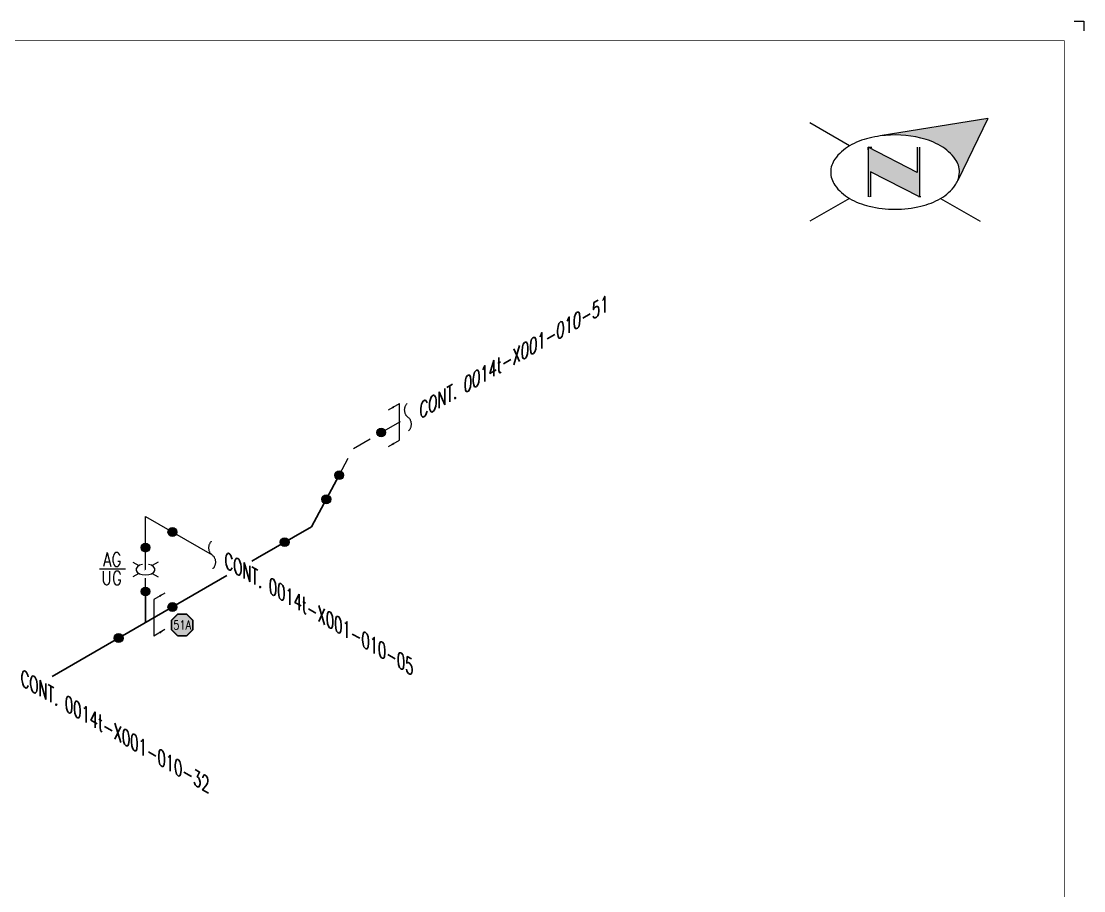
# Model space of a CAD drawing. Header units: inches. Extents: x 0 to 17.2, y 0 to 11.2.
# Drawn here: x 10.38 to 17.25, y 5.62 to 11.25 of the extents above; entities that cross this region are included whole.
import ezdxf
from ezdxf.enums import TextEntityAlignment as Align

# ---------------------------------------------------------------- set-up
doc = ezdxf.new("R2010")
doc.units = ezdxf.units.IN
doc.header["$MEASUREMENT"] = 0
doc.linetypes.add('HIDDEN2', pattern=[0.1875, 0.125, -0.0625])
for name, color, linetype in [('BORDER', 3, 'Continuous'), ('Continuation', 7, 'Continuous'), ('DL', 20, 'Continuous'), ('PART_PCML', 7, 'Continuous'), ('PIPE-ANNO', 150, 'HIDDEN2'), ('TEXT', 7, 'Continuous'), ('UNAS.PIPE', 251, 'Continuous'), ('WELD POINTS', 41, 'Continuous')]:
    doc.layers.add(name, color=color, linetype=linetype)
doc.layers.add('PIPE', color=7, linetype='Continuous', lineweight=30)
doc.styles.add('PART_Standard', font='romans', dxfattribs={"width": 0.8, "height": 0.09})
doc.styles.add('Richmond', font='arial.ttf')
doc.styles.add('SIMPLEX', font='ROMANS')
doc.dimstyles.new('Richmond', dxfattribs={"dimtxt": 0.18, "dimasz": 0.18, "dimexe": 0.18, "dimexo": 0.0625, "dimgap": 0.09, "dimtad": 0, "dimtih": 1, "dimtoh": 1, "dimdec": 4, "dimzin": 0, "dimdsep": 46, "dimtxsty": 'Richmond', "dimcen": 0.09, "dimadec": 0, "dimazin": 0, "dimtfac": 1, "dimtdec": 4, "dimtofl": 0, "dimtmove": 0, "dimatfit": 3, "dimfxl": 1, "dimtolj": 1, "dimtzin": 0, "dimarcsym": 0})

# ---------------------------------------------------------------- blocks, each defined once
blk = doc.blocks.new('north2')
at = {"layer": 'BORDER'}
for points in [[(-0.706, -0.7673, -0.156851), (-0.679, -0.8512, -0.095667), (-0.6893, -0.9048), (-0.4945, -0.5044), (-1.1905, -0.6173, -0.092194), (-0.9281, -0.6306, -0.072341), (-0.8009, -0.6813, -0.106617)], [(-0.9381, -1.0109), (-0.9364, -1.0092), (-0.9364, -0.6907), (-0.9524, -0.6907), (-0.9524, -0.8533), (-1.2701, -0.6907), (-1.2701, -0.7067), (-1.2701, -1.0118), (-1.254, -1.0118), (-1.254, -0.8492)]]:
    blk.add_hatch(color=7, dxfattribs=at).paths.add_polyline_path(points)
at = {"layer": 'BORDER', "color": 7}
for p, q in [((-1.3895, -0.6813), (-1.6462, -0.5331)), ((-0.4945, -0.5044), (-1.1905, -0.6173)), ((-0.4945, -0.5044), (-0.6893, -0.9048)), ((-1.2701, -0.6907), (-1.2701, -1.0118)), ((-0.9524, -0.8533), (-1.2701, -0.6907)), ((-1.2701, -0.7067), (-1.2701, -0.6907)), ((-1.262, -0.6907), (-1.246, -0.6907)), ((-0.9524, -0.6907), (-0.9524, -0.8533)), ((-0.9364, -0.6907), (-0.9364, -1.0118)), ((-0.9364, -1.0118), (-1.254, -0.8492)), ((-1.254, -0.8492), (-1.254, -1.0118)), ((-1.3895, -1.0211), (-1.6462, -1.1694)), ((-1.2603, -1.0109), (-1.262, -1.0092)), ((-0.9283, -1.0118), (-0.9444, -1.0118)), ((-0.8009, -1.0211), (-0.5441, -1.1694))]:
    blk.add_line(p, q, dxfattribs=at)
for centre, radius, start, end in [((-1.0952, -1.3294), 0.7185, 97.62035, 103.44948), ((-1.0952, -1.3294), 0.7185, 76.55052, 97.62035), ((-1.2376, -0.9443), 0.3037, 120, 144.34287), ((-1.1517, -1.0932), 0.4756, 103.44948, 120), ((-1.0387, -1.0932), 0.4756, 60, 76.55052), ((-0.9527, -0.9443), 0.3037, 35.65713, 60), ((-1.3674, -0.8512), 0.144, 144.34287, 180), ((-0.823, -0.8512), 0.144, 360, 35.65713), ((-1.3674, -0.8512), 0.144, 180, 215.65713), ((-0.823, -0.8512), 0.144, 337.57958, 360), ((-1.2376, -0.7582), 0.3037, 215.65713, 240), ((-0.9527, -0.7582), 0.3037, 300, 324.34287), ((-0.823, -0.8512), 0.144, 324.34287, 337.55468), ((-1.1517, -0.6093), 0.4756, 240, 256.55052), ((-1.0387, -0.6093), 0.4756, 283.44948, 300), ((-1.0952, -0.373), 0.7185, 256.55052, 270), ((-1.0952, -0.373), 0.7185, 270, 283.44948)]:
    blk.add_arc(centre, radius, start, end, dxfattribs=at)
blk = doc.blocks.new('A$C6804a2e5')
blk.add_blockref('north2', (0, 0))
blk = doc.blocks.new('A$C860dd1f6')
at = {"layer": 'PIPE'}
blk.add_blockref('A$C6804a2e5', (0, 0), dxfattribs=at)
blk = doc.blocks.new('Border')
at = {"layer": 'BORDER', "const_width": 0.005}
blk.add_lwpolyline([(0.25, 0.25), (17.25, 0.25), (17.25, 11.25), (0.25, 11.25)], close=True, dxfattribs=at)
blk = doc.blocks.new('1_BREAK-PIPE_PIPE_00')
at = {"color": 0, "linetype": 'ByBlock', "lineweight": -2}
for centre, major_axis in [((-0.03, 0.092), (0, -0.101)), ((0.03, -0.092), (0, 0.101))]:
    blk.add_ellipse(centre, major_axis=major_axis, ratio=0.711978, start_param=0.427466, end_param=3.141593, dxfattribs=at)
blk = doc.blocks.new('1_Tilde_00')
at = {"layer": 'PIPE-ANNO', "xscale": -0.5000000000000001, "yscale": 0.5, "zscale": 0.5}
blk.add_blockref('1_BREAK-PIPE_PIPE_00', (0, 0), dxfattribs=at)
blk = doc.blocks.new('1_Cont_30')
at = {"layer": 'Continuation', "style": 'PART_Standard', "oblique": 30, "width": 0.8}
blk.add_attdef('CONT', (0, 0), '', height=0.09, rotation=30, dxfattribs=at)
blk = doc.blocks.new('2_WELD_SINGLE_00')
at = {"linetype": 'ByBlock', "lineweight": -2}
h = blk.add_hatch(color=0, dxfattribs=at)
edge = h.paths.add_edge_path()
edge.add_arc((0, 0), 0.0286, 0, 360)
at = {"color": 0, "linetype": 'ByBlock', "lineweight": -2}
blk.add_circle((0, 0), 0.0286, dxfattribs=at)
blk = doc.blocks.new('*U119')
at = {"layer": 'WELD POINTS'}
blk.add_blockref('2_WELD_SINGLE_00', (0, 0.2009), dxfattribs=at)
for p, rotation in [((0.174, 0.1004), 120.000000000001), ((-0.174, -0.1004), 29.99999999999966)]:
    blk.add_blockref('2_WELD_SINGLE_00', p, dxfattribs=dict(at, rotation=rotation))
blk = doc.blocks.new('1_Text_00')
at = {"layer": 'TEXT', "style": 'PART_Standard', "width": 0.8}
blk.add_attdef('TEXT', (-0.062, -0.0144), '', height=0.09, dxfattribs=at)
blk = doc.blocks.new('1_Cont_330')
at = {"layer": 'Continuation', "style": 'PART_Standard', "oblique": 330, "width": 0.8}
blk.add_attdef('CONT.', (0, 0), '', height=0.09, rotation=330, dxfattribs=at)
blk = doc.blocks.new('*U130')
at = {"layer": 'WELD POINTS'}
for p, rotation in [((0.0948, 0.1771), 151.8337029846579), ((-0.174, -0.1004), 30.00000000001661)]:
    blk.add_blockref('2_WELD_SINGLE_00', p, dxfattribs=dict(at, rotation=rotation))
blk = doc.blocks.new('PART_PCML')
blk.add_hatch(color=0).paths.add_polyline_path([(-0.0699, -0.029), (-0.029, -0.0699), (0.029, -0.0699), (0.0699, -0.029), (0.0699, 0.029), (0.029, 0.0699), (-0.029, 0.0699), (-0.0699, 0.029)])
at = {"color": 7, "const_width": 0.009}
blk.add_lwpolyline([(-0.0699, 0.029), (-0.029, 0.0699), (0.029, 0.0699), (0.0699, 0.029), (0.0699, -0.029), (0.029, -0.0699), (-0.029, -0.0699), (-0.0699, -0.029), (-0.0699, 0.029), (-0.029, 0.0699)], dxfattribs=at)
at = {"color": 18, "true_color": 0x000000}
blk.add_lwpolyline([(-0.029, 0.0699), (-0.0699, 0.029), (-0.0699, -0.029), (-0.029, -0.0699), (0.029, -0.0699), (0.0699, -0.029), (0.0699, 0.029), (0.029, 0.0699)], close=True, dxfattribs=at)
at = {"color": 7, "true_color": 0xffffff, "style": 'SIMPLEX', "width": 0.8, "flags": 1}
for tag, p in [('CIRCUIT', (-0.0939, 0.0889)), ('DM', (-0.0527, -0.1332)), ('TYPE', (-0.0749, -0.2043))]:
    blk.add_attdef(tag, p, '', height=0.0586, dxfattribs=at)
at = {"color": 7, "true_color": 0xffffff, "style": 'SIMPLEX', "width": 0.8}
blk.add_attdef('DMDISP', text='', height=0.0586, dxfattribs=at).set_placement((0, 0), align=Align.MIDDLE_CENTER)
blk = doc.blocks.new('*U142')
at = {"color": 20, "linetype": 'ByBlock', "ltscale": 0.7}
blk.add_line((-0.0541, -0.1498), (-0.0541, 0.0873), dxfattribs=at)
for points in [[(-0.1257, 0.0459), (-0.0541, 0.0873)], [(-0.1257, -0.191), (-0.0541, -0.1498)]]:
    blk.add_leader(points, dimstyle='Richmond', override={"dimasz": 0.04, "dimgap": 0.09, "dimtad": 0}, dxfattribs=at)
blk = doc.blocks.new('*U141')
at = {"color": 20, "linetype": 'ByBlock', "ltscale": 0.7}
blk.add_line((0.0541, 0.1498), (0.0541, -0.0873), dxfattribs=at)
for points in [[(0.1257, 0.191), (0.0541, 0.1498)], [(0.1257, -0.0459), (0.0541, -0.0873)]]:
    blk.add_leader(points, dimstyle='Richmond', override={"dimasz": 0.04, "dimgap": 0.09, "dimtad": 0}, dxfattribs=at)

msp = doc.modelspace()

# ---------------------------------------------------------------- linework, layer by layer
for p, q in [((17.1875, 11.25), (17.25, 11.25)), ((17.25, 11.25), (17.25, 11.1875))]:
    msp.add_line(p, q)
at = {"layer": 'PIPE'}
for p, q in [((12.2569, 7.9803), (12.4351, 8.3132)), ((12.2569, 7.9803), (11.9061, 7.7778)), ((11.9061, 7.7778), (11.8697, 7.7568)), ((11.708, 7.6634), (10.5795, 7.0119)), ((11.1828, 7.3602), (11.1828, 7.5611))]:
    msp.add_line(p, q, dxfattribs=at)
at = {"layer": 'UNAS.PIPE', "linetype": 'HIDDEN2'}
for p, q in [((12.5277, 8.4862), (12.8794, 8.6893)), ((12.4351, 8.3132), (12.5277, 8.4862))]:
    msp.add_line(p, q, dxfattribs=at)
at = {"layer": 'UNAS.PIPE'}
for p, q in [((11.1828, 8.0459), (11.6138, 7.7971)), ((11.1828, 7.5611), (11.1828, 8.0459)), ((10.8846, 7.7076), (11.0536, 7.7076))]:
    msp.add_line(p, q, dxfattribs=at)

# ---------------------------------------------------------------- block references
at = {"layer": 'BORDER'}
for name, p in [('Border', (-0.125, -0.125)), ('A$C860dd1f6', (17.125, 11.125))]:
    msp.add_blockref(name, p, dxfattribs=at)
at = {"layer": 'Continuation'}
for name, p, values in [('1_Cont_30', (12.9552, 8.6752), {'CONT': 'CONT. 0014t-X001-010-51'}), ('1_Cont_330', (11.6944, 7.718), {'CONT.': 'CONT. 0014t-X001-010-05'}), ('1_Cont_330', (10.3759, 6.9567), {'CONT.': 'CONT. 0014t-X001-010-32'})]:
    msp.add_blockref(name, p, dxfattribs=at).add_auto_attribs(values)
at = {"layer": 'DL'}
for name, p in [('*U142', (12.8794, 8.6893)), ('*U141', (11.1828, 7.3602))]:
    msp.add_blockref(name, p, dxfattribs=at)
at = {"layer": 'PART_PCML', "color": 96}
msp.add_blockref('PART_PCML', (11.4198, 7.3445), dxfattribs=at).add_auto_attribs({'DMDISP': '51A'})
at = {"layer": 'PIPE-ANNO'}
for p in [(12.8794, 8.6893), (11.6138, 7.7971)]:
    msp.add_blockref('1_Tilde_00', p, dxfattribs=at)
at = {"layer": 'UNAS.PIPE'}
for p, rotation in [((12.7065, 8.5894), 119.9999999999998), ((11.3568, 7.9455), 59.99999999999978), ((11.1828, 7.845), 89.99999999999959)]:
    msp.add_blockref('2_WELD_SINGLE_00', p, dxfattribs=dict(at, rotation=rotation))
msp.add_blockref('*U130', (12.2569, 7.9803), dxfattribs=at)
ref = msp.add_blockref('1_Text_00', (10.9691, 7.7376), dxfattribs=at)
ref.add_attrib('TEXT', 'AG', (10.9071, 7.7232), dxfattribs={"height": 0.09, "style": 'PART_Standard', "width": 0.8})
ref = msp.add_blockref('1_Text_00', (10.9596, 7.6176), dxfattribs=at)
ref.add_attrib('TEXT', 'UG', (10.8976, 7.6032), dxfattribs={"height": 0.09, "style": 'PART_Standard', "width": 0.8})
at = {"layer": 'WELD POINTS', "rotation": 61.83370298465815}
msp.add_blockref('2_WELD_SINGLE_00', (12.4351, 8.3132), dxfattribs=at)
at = {"layer": 'WELD POINTS'}
msp.add_blockref('*U119', (11.1828, 7.3602), dxfattribs=at)

# ---------------------------------------------------------------- next in the draw order: wipeouts: each hides what was drawn before it
msp.add_wipeout([(11.1828, 7.7031), (11.1513, 7.6485), (11.2144, 7.6485)]).dxf.layer = 'UNAS.PIPE'

# ---------------------------------------------------------------- next in the draw order: linework, layer by layer
at = {"layer": 'UNAS.PIPE', "linetype": 'ByBlock', "lineweight": -2}
for p, q in [((11.1016, 7.75), (11.1395, 7.7281)), ((11.264, 7.75), (11.2261, 7.7281)), ((11.1395, 7.6781), (11.1016, 7.6562)), ((11.2261, 7.6781), (11.264, 7.6562))]:
    msp.add_line(p, q, dxfattribs=at)
at = {"layer": 'UNAS.PIPE'}
msp.add_ellipse((11.1828, 7.7031), major_axis=(-0.0612, 0), ratio=0.57735, start_param=5.03414, end_param=10.673824, dxfattribs=at)

doc.saveas('drawing.dxf')
